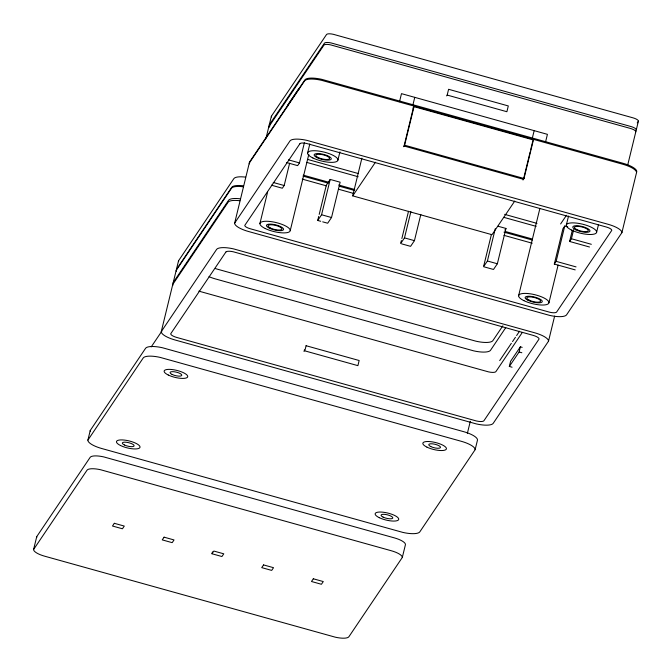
<?xml version="1.0" encoding="UTF-8"?>
<svg xmlns="http://www.w3.org/2000/svg" width="672" height="672" viewBox="0 0 672 672"><rect width="100%" height="100%" fill="white"/><g stroke="black" fill="none" stroke-linecap="round" stroke-linejoin="round"><path stroke-width="1.01" d="M33.6 549.486L36.733 536.642L90.149 457.355A13.852 4.116 13.7 0 1 103.757 456.91L394.414 537.894A13.852 4.116 13.7 0 1 405.451 544.606L402.318 557.449L348.902 636.728A13.852 4.116 13.7 0 1 335.294 637.182L44.638 556.189A13.852 4.116 13.7 0 1 33.6 549.486L87.016 470.207A13.852 4.116 13.7 0 1 100.624 469.753L391.28 550.746A13.852 4.116 13.7 0 1 402.318 557.449M87.898 440.118L90.241 430.483L145.547 348.34A17.312 5.149 13.7 0 1 162.557 347.777L463.688 431.676A17.312 5.149 13.7 0 1 477.49 440.051L475.138 449.686L419.832 531.838A17.312 5.149 13.7 0 1 402.822 532.4L101.69 448.501A17.312 5.149 13.7 0 1 87.898 440.118L143.203 357.974A17.312 5.149 13.7 0 1 160.213 357.412L461.336 441.311A17.312 5.149 13.7 0 1 475.138 449.686M554.627 316.109L548.52 341.174L493.214 423.326A17.312 5.149 13.7 0 1 476.204 423.889L175.073 339.99A17.312 5.149 13.7 0 1 161.272 331.607L178.534 260.795L233.839 178.651A17.312 5.149 13.7 0 1 245.624 177.139M234.654 223.096L249.522 162.078L304.836 79.934A17.312 5.149 13.7 0 1 321.846 79.363L622.969 163.262A17.312 5.149 13.7 0 1 636.77 171.646L621.894 232.663L566.588 314.815A17.312 5.149 13.7 0 1 549.578 315.378L248.447 231.479A17.312 5.149 13.7 0 1 234.654 223.096L289.96 140.952A17.312 5.149 13.7 0 1 306.97 140.389L608.093 224.288A17.312 5.149 13.7 0 1 621.894 232.663M266.062 138.046L271.387 116.222L326.525 34.532A6.922 2.058 13.7 0 1 333.329 34.306L632.881 117.802A6.922 2.058 13.7 0 1 638.4 121.162L627.656 165.236M287.456 106.714L287.927 104.79L298.939 88.511L298.469 90.434M259.904 223.608L267.582 192.133M271.404 185.186L282.349 188.236L284.18 185.522L289.598 163.321M286.692 162.574L297.637 165.631L299.468 162.918L304.391 142.733M307.6 153.073L309.826 143.934M290.245 230.555L308.809 154.4M211.991 553.762L213.822 551.048L223.776 553.82L221.936 556.534L211.991 553.762L212.444 551.888M320.704 221.29L317.722 220.458L318.704 216.418M319.2 214.402L326.088 186.136M317.722 220.458L321.577 214.754L330.187 179.432L340.133 182.204L331.523 217.535L327.676 223.23L322.694 221.844M337.94 160.02L339.923 151.897M304.03 351.49L304.45 349.776M514.752 201.062L492.005 234.704L352.699 195.863L361.889 158.18M399.521 101.707L401.486 93.652L547.42 134.341L545.454 142.397M412.793 105.412L414.758 97.348M413.456 107.478L404.065 146.017L523.463 179.315L530.141 151.931M403.595 146.714L404.611 145.202L414.011 106.672L533.408 139.961L524.009 178.5L522.992 180.004M400.882 242.567L401.377 240.542M401.864 238.526L408.509 211.277M400.638 243.575L404.494 237.88L410.886 211.638M447.191 95.071L448.594 89.292L508.301 105.941L506.89 111.72L447.191 95.071L446.636 95.886M401.629 243.852L410.592 246.347L414.439 240.652L420.84 214.41M483.798 265.684L491.425 234.394M498.011 226.229L505.966 228.446L497.356 263.768L493.5 269.472L483.554 266.692L487.41 260.996L495.281 228.698M532.224 138.55L534.156 130.645M530.628 149.898L532.854 140.776M467.359 433.415L470.324 421.268M518.599 295.739L539.893 208.421M512.064 367.206L509.326 366.442L510.577 361.309L520.363 346.836L522.186 347.348M509.326 366.442L519.112 351.977L520.363 346.836M575.207 269.892L554.316 264.071L562.926 228.74L564.757 226.027L567.748 226.859M554.316 264.071L556.147 261.358L564.757 226.027M566.294 225.212L568.529 216.073M548.948 302.686L558.104 265.121M589.504 247.01L569.604 241.466L572.309 230.362M569.604 241.466L571.435 238.753L573.653 229.664M596.644 232.159L598.374 225.053M176.425 269.464L231.731 187.32A17.312 5.149 13.7 0 1 243.508 185.816M161.272 331.607L216.577 249.463A17.312 5.149 13.7 0 1 233.587 248.9L534.719 332.8A17.312 5.149 13.7 0 1 548.52 341.174M502.832 325.844L492.887 340.62A17.312 5.149 13.7 0 1 475.877 341.183L217.871 269.312A17.312 5.149 13.7 0 1 215.309 268.531M505.739 327.659L490.543 350.255A17.312 5.149 13.7 0 1 473.533 350.818L215.519 278.947A17.312 5.149 13.7 0 1 209.034 276.671M151.225 346.886L161.196 332.119A5.888 1.747 13.7 0 1 161.792 331.724M326.332 185.128L330.187 179.432M352.699 195.863L375.446 162.221M412.986 108.175L414.011 106.672M504.865 230.076L505.966 228.446M560.624 223.936L566.471 215.284M637.224 122.892L638.4 121.162M499.691 360.595L511.358 343.325M512.526 341.594L515.441 337.277M516.608 335.555L519.523 331.237M522.304 332.48L495.902 371.599A7.619 2.268 13.7 0 1 488.418 371.851L198.853 291.136M404.611 145.202L524.009 178.5M307.465 159.373L358.016 173.468M504.622 214.351L536.97 223.373M306.642 162.372L358.21 176.744M503.798 217.342L536.147 226.363M288.523 159.86L299.468 162.918M571.435 238.753L591.335 244.297M303.274 175.148L328.516 182.188M338.621 185.002L354.774 189.512M505.243 231.462L532.501 239.064M303.038 176.114L328.28 183.154M339.394 186.245L354.539 190.47M503.992 232.142L532.266 240.022M302.24 179.113L326.449 185.858M338.554 189.235L353.682 193.452M503.958 235.343L532.199 243.214M273.244 182.473L284.18 185.522M556.147 261.358L576.047 266.902M321.577 214.754L331.523 217.535M404.494 237.88L414.439 240.652M487.41 260.996L497.356 263.768M519.112 351.977L521.842 352.741M36.842 537.331A13.852 4.116 13.7 0 1 36.733 536.642M90.384 431.348A17.312 5.149 13.7 0 1 90.241 430.483M176.324 271.286A17.312 5.149 13.7 0 1 176.19 270.43L231.496 188.278A17.312 5.149 13.7 0 1 243.272 186.774M178.676 261.652A17.312 5.149 13.7 0 1 178.534 260.795M172.922 285.256A17.312 5.149 13.7 0 1 172.78 284.399L228.085 202.255A17.312 5.149 13.7 0 1 239.87 200.752M173.393 283.332A17.312 5.149 13.7 0 1 173.25 282.475L228.556 200.323A17.312 5.149 13.7 0 1 240.341 198.82M269.077 127.537A6.922 2.058 13.7 0 1 268.8 126.823L323.946 45.133A6.922 2.058 13.7 0 1 330.75 44.906L630.294 128.402A6.922 2.058 13.7 0 1 635.813 131.754M271.664 116.936A6.922 2.058 13.7 0 1 271.387 116.222M269.926 126A6.922 2.058 13.7 0 1 269.27 124.891L324.416 43.201A6.922 2.058 13.7 0 1 331.212 42.974L630.764 126.479A6.922 2.058 13.7 0 1 636.283 129.83M249.43 163.901A17.312 5.149 13.7 0 1 249.287 163.044L304.601 80.892A17.312 5.149 13.7 0 1 321.611 80.329L622.734 164.228A17.312 5.149 13.7 0 1 636.535 172.612M249.665 162.935A17.312 5.149 13.7 0 1 249.522 162.078M306.079 345.719L304.828 350.86L357.899 365.652L359.15 360.511L306.079 345.719M225.868 252.05L170.713 333.774A7.619 2.268 13.7 0 0 176.786 337.462L476.44 420.983A7.619 2.268 13.7 0 0 483.924 420.739L539.078 339.016A7.619 2.268 13.7 0 0 533.005 335.328L233.352 251.798A7.619 2.268 13.7 0 0 225.868 252.05M299.905 143.724L244.768 225.414A6.922 2.058 13.7 0 0 250.286 228.766L549.839 312.262A6.922 2.058 13.7 0 0 556.634 312.043L611.78 230.353A6.922 2.058 13.7 0 0 606.262 227.002L306.709 143.497A6.922 2.058 13.7 0 0 299.905 143.724M114.324 523.303L112.493 526.016L122.438 528.788L124.278 526.075L114.324 523.303M164.077 537.172L162.238 539.885L172.192 542.657L174.023 539.944L164.077 537.172M263.575 564.917L261.736 567.63L271.69 570.402L273.521 567.689L263.575 564.917M313.32 578.785L311.489 581.498L321.434 584.279L323.274 581.566L313.32 578.785M120.582 445.544A12.121 3.604 13.7 0 0 139.852 447.661A12.121 3.604 13.7 0 0 124.295 440.068A12.121 3.604 13.7 0 0 120.582 445.544M124.412 444.99A6.056 1.798 13.7 0 0 134.047 446.04A6.056 1.798 13.7 0 0 126.269 442.243A6.056 1.798 13.7 0 0 124.412 444.99M168.277 375.018A12.121 3.604 13.7 0 0 187.547 377.126A12.121 3.604 13.7 0 0 171.99 369.533A12.121 3.604 13.7 0 0 168.277 375.018M172.108 374.455A6.056 1.798 13.7 0 0 181.742 375.514A6.056 1.798 13.7 0 0 173.964 371.717A6.056 1.798 13.7 0 0 172.108 374.455M379.285 517.684A12.121 3.604 13.7 0 0 398.546 519.792A12.121 3.604 13.7 0 0 382.99 512.198A12.121 3.604 13.7 0 0 379.285 517.684M383.107 517.121A6.056 1.798 13.7 0 0 392.742 518.179A6.056 1.798 13.7 0 0 384.964 514.382A6.056 1.798 13.7 0 0 383.107 517.121M426.98 447.149A12.121 3.604 13.7 0 0 446.242 449.266A12.121 3.604 13.7 0 0 430.685 441.664A12.121 3.604 13.7 0 0 426.98 447.149M430.811 446.586A6.056 1.798 13.7 0 0 440.437 447.644A6.056 1.798 13.7 0 0 432.659 443.848A6.056 1.798 13.7 0 0 430.811 446.586M269.422 228.22A8.828 2.629 13.7 0 0 283.458 229.757A8.828 2.629 13.7 0 0 272.118 224.23A8.828 2.629 13.7 0 0 269.422 228.22M270.514 228.06A7.098 2.108 13.7 0 0 281.795 229.295A7.098 2.108 13.7 0 0 272.681 224.851A7.098 2.108 13.7 0 0 270.514 228.06M265.23 228.522A15.582 4.637 13.7 0 0 290.002 231.244A15.582 4.637 13.7 0 0 270.001 221.474A15.582 4.637 13.7 0 0 265.23 228.522M317.117 157.685A8.828 2.629 13.7 0 0 331.153 159.23A8.828 2.629 13.7 0 0 319.813 153.695A8.828 2.629 13.7 0 0 317.117 157.685M318.209 157.525A7.098 2.108 13.7 0 0 329.49 158.768A7.098 2.108 13.7 0 0 320.376 154.316A7.098 2.108 13.7 0 0 318.209 157.525M312.925 157.996A15.582 4.637 13.7 0 0 337.697 160.709A15.582 4.637 13.7 0 0 317.696 150.94A15.582 4.637 13.7 0 0 312.925 157.996M528.116 300.35A8.828 2.629 13.7 0 0 542.153 301.896A8.828 2.629 13.7 0 0 530.821 296.36A8.828 2.629 13.7 0 0 528.116 300.35M529.208 300.191A7.098 2.108 13.7 0 0 540.498 301.434A7.098 2.108 13.7 0 0 531.384 296.982A7.098 2.108 13.7 0 0 529.208 300.191M523.925 300.661A15.582 4.637 13.7 0 0 548.696 303.374A15.582 4.637 13.7 0 0 528.696 293.614A15.582 4.637 13.7 0 0 523.925 300.661M575.812 229.824A8.828 2.629 13.7 0 0 589.848 231.361A8.828 2.629 13.7 0 0 578.516 225.826A8.828 2.629 13.7 0 0 575.812 229.824M576.904 229.664A7.098 2.108 13.7 0 0 588.193 230.899A7.098 2.108 13.7 0 0 579.079 226.447A7.098 2.108 13.7 0 0 576.904 229.664M571.628 230.126A15.582 4.637 13.7 0 0 596.392 232.848A15.582 4.637 13.7 0 0 576.391 223.079A15.582 4.637 13.7 0 0 571.628 230.126"/></g></svg>
